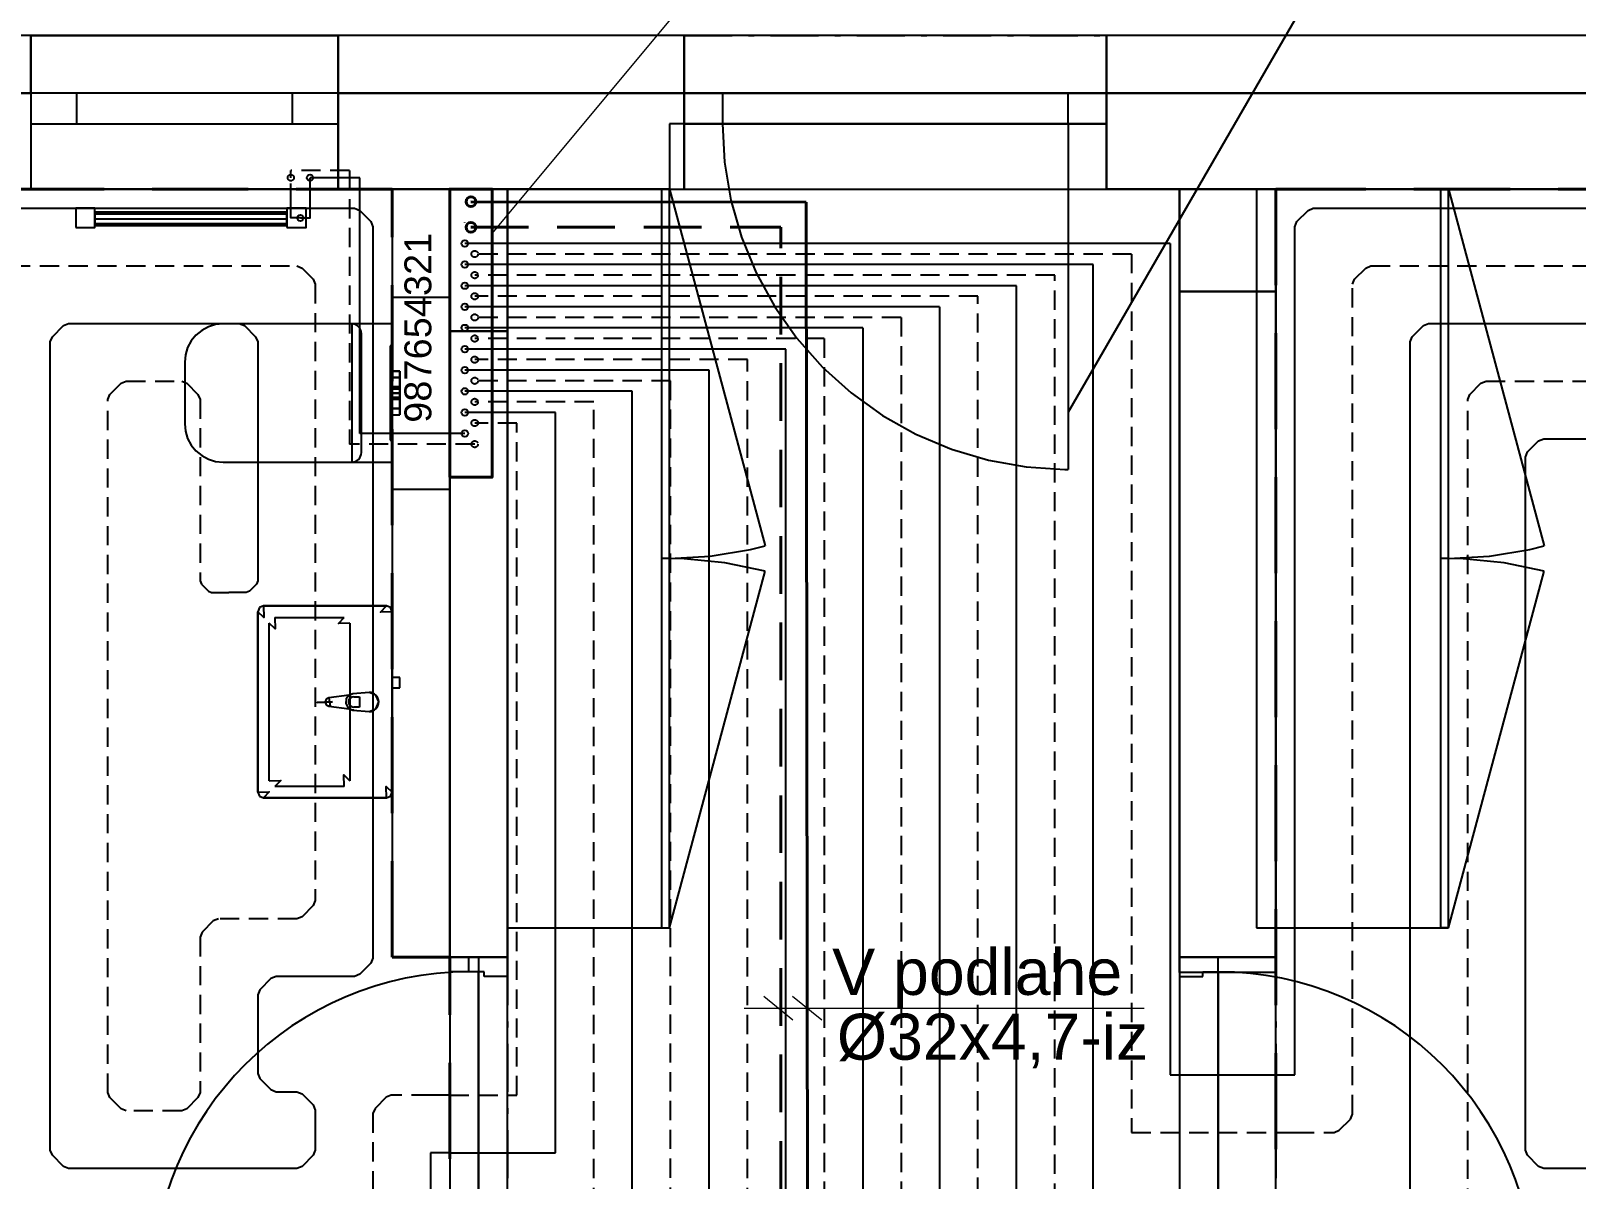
# Model space of a CAD drawing. Header units: millimetres. Extents: x 1046 to 74297, y 6145 to 54562.
# Drawn here: x 14157 to 18179, y 14742 to 17731 of the extents above; entities that cross this region are included whole.
import ezdxf

# ---------------------------------------------------------------- set-up
doc = ezdxf.new("R2010")
doc.units = ezdxf.units.MM
doc.linetypes.add('BODKO__IARKOVAN___M', pattern=[225, 125, -42.5, 15, -42.5])
doc.linetypes.add('DASH', pattern=[75, 50, -25])
for name, color, linetype in [('1__NP___ROZDE_OVA_E', 7, 'Continuous'), ('1__NP___VYKUROVACIE_TELES_', 7, 'Continuous'), ('DXF_LAYER', 1, 'Continuous'), ('NEDEFINOVAN__POTRUBIE', 7, 'Continuous'), ('ODVODN__POTRUBIE', 7, 'Continuous'), ('ODVODN__POTRUBIE___PODL__VYK_', 7, 'Continuous'), ('OKRAJOV__DILAT_CIA_PDL', 2, 'Continuous'), ('PODLAHOVKA', 7, 'Continuous'), ('POLO_KY', 7, 'Continuous'), ('PR_VODN__POTRUBIE', 7, 'Continuous'), ('PR_VODN__POTRUBIE___PODL__VYK_', 7, 'Continuous')]:
    doc.layers.add(name, color=color, linetype=linetype)
for name, color, linetype, lineweight in [('PISMO-R', 6, 'Continuous', 9), ('vyk-privod-45', 240, 'Continuous', 40), ('vyk-vratka_35°C', 132, 'DASH', 40), ('vyk_POPIS', 7, 'Continuous', 20)]:
    doc.layers.add(name, color=color, linetype=linetype, lineweight=lineweight)
doc.styles.add('ARIAL', font='arial.ttf')

msp = doc.modelspace()

# ---------------------------------------------------------------- linework, layer by layer
msp.add_line((17549.7, 17938.5), (16856.7, 16738.2))
at = {"layer": '1__NP___ROZDE_OVA_E', "color": 92}
for p, q in [((15246.9, 17319.1), (15246.9, 17319.1)), ((15356.9, 17319.1), (15356.9, 17319.1)), ((15246.9, 16569.1), (15246.9, 16569.1)), ((15356.9, 16569.1), (15356.9, 16569.1))]:
    msp.add_line(p, q, dxfattribs=at)
at = {"layer": '1__NP___ROZDE_OVA_E', "color": 12}
for p, q in [((15285.9, 17232.1), (15285.9, 17233.1)), ((15285.9, 16655.1), (15285.9, 16654.1))]:
    msp.add_line(p, q, dxfattribs=at)
at = {"layer": '1__NP___ROZDE_OVA_E', "color": 172, "linetype": 'DASH'}
for p, q in [((15305.9, 17232.1), (15305.9, 17233.1)), ((15305.9, 16655.1), (15305.9, 16654.1))]:
    msp.add_line(p, q, dxfattribs=at)
at = {"layer": '1__NP___ROZDE_OVA_E', "color": 92}
msp.add_lwpolyline([(15246.9, 16569.1), (15246.9, 17319.1), (15356.9, 17319.1), (15356.9, 16569.1), (15246.9, 16569.1)], dxfattribs=at)
at = {"layer": '1__NP___ROZDE_OVA_E', "lineweight": 40}
msp.add_lwpolyline([(15246.9, 16569.1), (15246.9, 17319.1), (15356.9, 17319.1), (15356.9, 16569.1), (15246.9, 16569.1)], dxfattribs=at)
at = {"layer": '1__NP___VYKUROVACIE_TELES_', "color": 92}
for p, q in [((14323.1, 17260.1), (14823.1, 17260.1)), ((14323.1, 17254.9), (14323.1, 17260.1)), ((14323.1, 17260.1), (14323.1, 17254.9)), ((14323.1, 17260.1), (14823.1, 17260.1)), ((14323.1, 17254.9), (14323.1, 17260.1)), ((14323.1, 17260.1), (14323.1, 17254.9)), ((14323.1, 17260.1), (14823.1, 17260.1)), ((14323.1, 17254.9), (14323.1, 17260.1)), ((14323.1, 17260.1), (14323.1, 17254.9)), ((14323.1, 17260.1), (14823.1, 17260.1)), ((14323.1, 17254.9), (14323.1, 17260.1)), ((14323.1, 17260.1), (14323.1, 17254.9)), ((14323.1, 17260.1), (14823.1, 17260.1)), ((14323.1, 17254.9), (14323.1, 17260.1)), ((14323.1, 17260.1), (14323.1, 17254.9)), ((14323.1, 17260.1), (14823.1, 17260.1)), ((14323.1, 17254.9), (14323.1, 17260.1)), ((14323.1, 17260.1), (14323.1, 17254.9)), ((14323.1, 17260.1), (14823.1, 17260.1)), ((14323.1, 17254.9), (14323.1, 17260.1)), ((14323.1, 17260.1), (14323.1, 17254.9)), ((14823.1, 17254.9), (14823.1, 17260.1)), ((14823.1, 17260.1), (14823.1, 17254.9)), ((14823.1, 17254.9), (14823.1, 17260.1)), ((14823.1, 17260.1), (14823.1, 17254.9)), ((14823.1, 17254.9), (14823.1, 17260.1)), ((14823.1, 17260.1), (14823.1, 17254.9)), ((14823.1, 17254.9), (14823.1, 17260.1)), ((14823.1, 17260.1), (14823.1, 17254.9)), ((14823.1, 17254.9), (14823.1, 17260.1)), ((14823.1, 17260.1), (14823.1, 17254.9)), ((14823.1, 17254.9), (14823.1, 17260.1)), ((14823.1, 17260.1), (14823.1, 17254.9)), ((14823.1, 17254.9), (14823.1, 17260.1)), ((14823.1, 17260.1), (14823.1, 17254.9)), ((14273.1, 17219.1), (14273.1, 17219.1)), ((14323.1, 17254.9), (14823.1, 17254.9)), ((14323.1, 17254.9), (14823.1, 17254.9)), ((14323.1, 17242.1), (14323.1, 17254.9)), ((14323.1, 17254.9), (14323.1, 17242.1)), ((14323.1, 17254.9), (14823.1, 17254.9)), ((14323.1, 17254.9), (14823.1, 17254.9)), ((14323.1, 17242.1), (14323.1, 17254.9)), ((14323.1, 17254.9), (14323.1, 17242.1)), ((14323.1, 17254.9), (14823.1, 17254.9)), ((14323.1, 17254.9), (14823.1, 17254.9)), ((14323.1, 17242.1), (14323.1, 17254.9)), ((14323.1, 17254.9), (14323.1, 17242.1)), ((14323.1, 17254.9), (14823.1, 17254.9)), ((14323.1, 17254.9), (14823.1, 17254.9)), ((14323.1, 17242.1), (14323.1, 17254.9)), ((14323.1, 17254.9), (14323.1, 17242.1)), ((14323.1, 17254.9), (14823.1, 17254.9)), ((14323.1, 17254.9), (14823.1, 17254.9)), ((14323.1, 17242.1), (14323.1, 17254.9)), ((14323.1, 17254.9), (14323.1, 17242.1)), ((14323.1, 17254.9), (14823.1, 17254.9)), ((14323.1, 17254.9), (14823.1, 17254.9)), ((14323.1, 17242.1), (14323.1, 17254.9)), ((14323.1, 17254.9), (14323.1, 17242.1)), ((14323.1, 17254.9), (14823.1, 17254.9)), ((14323.1, 17254.9), (14823.1, 17254.9)), ((14323.1, 17242.1), (14323.1, 17254.9)), ((14323.1, 17254.9), (14323.1, 17242.1)), ((14323.1, 17242.1), (14823.1, 17242.1)), ((14323.1, 17242.1), (14823.1, 17242.1)), ((14323.1, 17242.1), (14323.1, 17229.4)), ((14323.1, 17229.4), (14323.1, 17242.1)), ((14323.1, 17242.1), (14823.1, 17242.1)), ((14323.1, 17242.1), (14823.1, 17242.1)), ((14323.1, 17242.1), (14323.1, 17229.4)), ((14323.1, 17229.4), (14323.1, 17242.1)), ((14323.1, 17242.1), (14823.1, 17242.1)), ((14323.1, 17242.1), (14823.1, 17242.1)), ((14323.1, 17242.1), (14323.1, 17229.4)), ((14323.1, 17229.4), (14323.1, 17242.1)), ((14323.1, 17242.1), (14823.1, 17242.1)), ((14323.1, 17242.1), (14823.1, 17242.1)), ((14323.1, 17242.1), (14323.1, 17229.4)), ((14323.1, 17229.4), (14323.1, 17242.1)), ((14323.1, 17242.1), (14823.1, 17242.1)), ((14323.1, 17242.1), (14823.1, 17242.1)), ((14323.1, 17242.1), (14323.1, 17229.4)), ((14323.1, 17229.4), (14323.1, 17242.1)), ((14323.1, 17242.1), (14823.1, 17242.1)), ((14323.1, 17242.1), (14823.1, 17242.1)), ((14323.1, 17242.1), (14323.1, 17229.4)), ((14323.1, 17229.4), (14323.1, 17242.1)), ((14323.1, 17242.1), (14823.1, 17242.1)), ((14323.1, 17242.1), (14823.1, 17242.1)), ((14323.1, 17242.1), (14323.1, 17229.4)), ((14323.1, 17229.4), (14323.1, 17242.1)), ((14323.1, 17229.4), (14823.1, 17229.4)), ((14323.1, 17229.4), (14823.1, 17229.4)), ((14323.1, 17229.4), (14323.1, 17224.1)), ((14323.1, 17224.1), (14323.1, 17229.4)), ((14323.1, 17229.4), (14823.1, 17229.4)), ((14323.1, 17229.4), (14823.1, 17229.4)), ((14323.1, 17229.4), (14323.1, 17224.1)), ((14323.1, 17224.1), (14323.1, 17229.4)), ((14323.1, 17229.4), (14823.1, 17229.4)), ((14323.1, 17229.4), (14823.1, 17229.4)), ((14323.1, 17229.4), (14323.1, 17224.1)), ((14323.1, 17224.1), (14323.1, 17229.4)), ((14323.1, 17229.4), (14823.1, 17229.4)), ((14323.1, 17229.4), (14823.1, 17229.4)), ((14323.1, 17229.4), (14323.1, 17224.1)), ((14323.1, 17224.1), (14323.1, 17229.4)), ((14323.1, 17229.4), (14823.1, 17229.4)), ((14323.1, 17229.4), (14823.1, 17229.4)), ((14323.1, 17229.4), (14323.1, 17224.1)), ((14323.1, 17224.1), (14323.1, 17229.4)), ((14323.1, 17229.4), (14823.1, 17229.4)), ((14323.1, 17229.4), (14823.1, 17229.4)), ((14323.1, 17229.4), (14323.1, 17224.1)), ((14323.1, 17224.1), (14323.1, 17229.4)), ((14323.1, 17229.4), (14823.1, 17229.4)), ((14323.1, 17229.4), (14823.1, 17229.4)), ((14323.1, 17229.4), (14323.1, 17224.1)), ((14323.1, 17224.1), (14323.1, 17229.4)), ((14323.1, 17224.1), (14823.1, 17224.1)), ((14323.1, 17224.1), (14823.1, 17224.1)), ((14323.1, 17224.1), (14823.1, 17224.1)), ((14323.1, 17224.1), (14823.1, 17224.1)), ((14323.1, 17224.1), (14823.1, 17224.1)), ((14323.1, 17224.1), (14823.1, 17224.1)), ((14323.1, 17224.1), (14823.1, 17224.1)), ((14323.1, 17219.1), (14323.1, 17219.1)), ((14823.1, 17242.1), (14823.1, 17254.9)), ((14823.1, 17254.9), (14823.1, 17242.1)), ((14823.1, 17242.1), (14823.1, 17254.9)), ((14823.1, 17254.9), (14823.1, 17242.1)), ((14823.1, 17242.1), (14823.1, 17254.9)), ((14823.1, 17254.9), (14823.1, 17242.1)), ((14823.1, 17242.1), (14823.1, 17254.9)), ((14823.1, 17254.9), (14823.1, 17242.1)), ((14823.1, 17242.1), (14823.1, 17254.9)), ((14823.1, 17254.9), (14823.1, 17242.1)), ((14823.1, 17242.1), (14823.1, 17254.9)), ((14823.1, 17254.9), (14823.1, 17242.1)), ((14823.1, 17242.1), (14823.1, 17254.9)), ((14823.1, 17254.9), (14823.1, 17242.1)), ((14823.1, 17242.1), (14823.1, 17229.4)), ((14823.1, 17229.4), (14823.1, 17242.1)), ((14823.1, 17242.1), (14823.1, 17229.4)), ((14823.1, 17229.4), (14823.1, 17242.1)), ((14823.1, 17242.1), (14823.1, 17229.4)), ((14823.1, 17229.4), (14823.1, 17242.1)), ((14823.1, 17242.1), (14823.1, 17229.4)), ((14823.1, 17229.4), (14823.1, 17242.1)), ((14823.1, 17242.1), (14823.1, 17229.4)), ((14823.1, 17229.4), (14823.1, 17242.1)), ((14823.1, 17242.1), (14823.1, 17229.4)), ((14823.1, 17229.4), (14823.1, 17242.1)), ((14823.1, 17242.1), (14823.1, 17229.4)), ((14823.1, 17229.4), (14823.1, 17242.1)), ((14823.1, 17229.4), (14823.1, 17224.1)), ((14823.1, 17224.1), (14823.1, 17229.4)), ((14823.1, 17229.4), (14823.1, 17224.1)), ((14823.1, 17224.1), (14823.1, 17229.4)), ((14823.1, 17229.4), (14823.1, 17224.1)), ((14823.1, 17224.1), (14823.1, 17229.4)), ((14823.1, 17229.4), (14823.1, 17224.1)), ((14823.1, 17224.1), (14823.1, 17229.4)), ((14823.1, 17229.4), (14823.1, 17224.1)), ((14823.1, 17224.1), (14823.1, 17229.4)), ((14823.1, 17229.4), (14823.1, 17224.1)), ((14823.1, 17224.1), (14823.1, 17229.4)), ((14823.1, 17229.4), (14823.1, 17224.1)), ((14823.1, 17224.1), (14823.1, 17229.4)), ((14823.1, 17219.1), (14823.1, 17219.1)), ((14873.1, 17219.1), (14873.1, 17219.1))]:
    msp.add_line(p, q, dxfattribs=at)
for points in [[(14273.1, 17219.1), (14323.1, 17219.1), (14323.1, 17269.1), (14273.1, 17269.1), (14273.1, 17219.1)], [(14273.1, 17219.1), (14323.1, 17219.1), (14323.1, 17269.1), (14273.1, 17269.1), (14273.1, 17219.1)], [(14823.1, 17219.1), (14873.1, 17219.1), (14873.1, 17269.1), (14823.1, 17269.1), (14823.1, 17219.1)], [(14823.1, 17219.1), (14873.1, 17219.1), (14873.1, 17269.1), (14823.1, 17269.1), (14823.1, 17219.1)]]:
    msp.add_lwpolyline(points, dxfattribs=at)
at = {"layer": 'DXF_LAYER', "color": 252, "linetype": 'Continuous'}
for p, q in [((14156.5, 17719.1), (8606.9, 17719.1)), ((14156.5, 17569.1), (14156.5, 17719.1)), ((14956.5, 17719.1), (14156.5, 17719.1)), ((14156.5, 17719.1), (14156.5, 17319.1)), ((14156.5, 17719.1), (14156.5, 17569.1)), ((14156.5, 17719.1), (14956.5, 17719.1)), ((14156.5, 17719.1), (14156.5, 17569.1)), ((14956.5, 17719.1), (14956.5, 17569.1)), ((15856.7, 17719.1), (14956.5, 17719.1)), ((14956.5, 17319.1), (14956.5, 17719.1)), ((14956.5, 17719.1), (14956.5, 17569.1)), ((15856.7, 17719.1), (14956.5, 17719.1)), ((14956.5, 17719.1), (14956.5, 17569.1)), ((15856.7, 17569.1), (15856.7, 17719.1)), ((16956.7, 17719.1), (15856.7, 17719.1)), ((15856.7, 17719.1), (15856.7, 17319.1)), ((15856.7, 17719.1), (15856.7, 17569.1)), ((15856.7, 17719.1), (15856.7, 17569.1)), ((22006.9, 17719.1), (16956.7, 17719.1)), ((16956.7, 17719.1), (16956.7, 17569.1)), ((16956.7, 17319.1), (16956.7, 17719.1)), ((16956.7, 17719.1), (16956.7, 17569.1)), ((22006.9, 17719.1), (16956.7, 17719.1)), ((16956.7, 17719.1), (16956.7, 17569.1)), ((22006.9, 17569.1), (8606.9, 17569.1)), ((8606.9, 17569.1), (14156.5, 17569.1)), ((14156.5, 17569.1), (14156.5, 17489.1)), ((14276.5, 17569.1), (14156.5, 17569.1)), ((14156.5, 17569.1), (14156.5, 17489.1)), ((14156.5, 17569.1), (14156.5, 17489.1)), ((14276.5, 17489.1), (14276.5, 17569.1)), ((14836.5, 17569.1), (14276.5, 17569.1)), ((14956.5, 17569.1), (14836.5, 17569.1)), ((14836.5, 17569.1), (14836.5, 17489.1)), ((14956.5, 17569.1), (15856.7, 17569.1)), ((14956.5, 17569.1), (14956.5, 17319.1)), ((15856.7, 17569.1), (14956.5, 17569.1)), ((15856.7, 17569.1), (14956.5, 17569.1)), ((14956.5, 17569.1), (14956.5, 17489.1)), ((14956.5, 17569.1), (14956.5, 17489.1)), ((14956.5, 17569.1), (14956.5, 17489.1)), ((16956.7, 17569.1), (15856.7, 17569.1)), ((15856.7, 17569.1), (15856.7, 17489.1)), ((16956.7, 17569.1), (15856.7, 17569.1)), ((15856.7, 17569.1), (15856.7, 17489.1)), ((15856.7, 17319.1), (15856.7, 17569.1)), ((15856.7, 17569.1), (15856.7, 17489.1)), ((15856.7, 17569.1), (15956.7, 17569.1)), ((15856.7, 17489.1), (15856.7, 17569.1)), ((15856.7, 17569.1), (15856.7, 17489.1)), ((15856.7, 17569.1), (15856.7, 17489.1)), ((15956.7, 17569.1), (16856.7, 17569.1)), ((15956.7, 17569.1), (15956.7, 17489.1)), ((16856.7, 17489.1), (16856.7, 17569.1)), ((16856.7, 17569.1), (16956.7, 17569.1)), ((16956.7, 17489.1), (16956.7, 17569.1)), ((16956.7, 17489.1), (16956.7, 17569.1)), ((16956.7, 17569.1), (22006.9, 17569.1)), ((16956.7, 17569.1), (16956.7, 17319.1)), ((21756.9, 17569.1), (16956.7, 17569.1)), ((21756.9, 17569.1), (16956.7, 17569.1)), ((16956.7, 17569.1), (16956.7, 17489.1)), ((16956.7, 17569.1), (16956.7, 17489.1)), ((16956.7, 17569.1), (16956.7, 17489.1)), ((16956.7, 17569.1), (16956.7, 17489.1)), ((14156.5, 17489.1), (14156.5, 17319.1)), ((14156.5, 17489.1), (14276.5, 17489.1)), ((14156.5, 17489.1), (14156.5, 17319.1)), ((14276.5, 17489.1), (14836.5, 17489.1)), ((14836.5, 17489.1), (14956.5, 17489.1)), ((14956.5, 17489.1), (14956.5, 17319.1)), ((14956.5, 17489.1), (14956.5, 17319.1)), ((16956.7, 17489.1), (15818.7, 17489.1)), ((15818.7, 17489.1), (15818.7, 17319.1)), ((15856.7, 17489.1), (16956.7, 17489.1)), ((15856.7, 17489.1), (16956.7, 17489.1)), ((15856.7, 17489.1), (15856.7, 17319.1)), ((15956.7, 17489.1), (15856.7, 17489.1)), ((15856.7, 17489.1), (15856.7, 17319.1)), ((16856.7, 17489.1), (15956.7, 17489.1)), ((16956.7, 17489.1), (16856.7, 17489.1)), ((16856.7, 17489.1), (16856.7, 16589.1)), ((16956.7, 17319.1), (16956.7, 17489.1)), ((16956.7, 17489.1), (16956.7, 17319.1)), ((16956.7, 17489.1), (16956.7, 17319.1)), ((15246.9, 17319.1), (12856.9, 17319.1)), ((14156.5, 17319.1), (14956.5, 17319.1)), ((14156.5, 17319.1), (14956.5, 17319.1)), ((14956.5, 17319.1), (15856.7, 17319.1)), ((14956.5, 17319.1), (15856.7, 17319.1)), ((15096.9, 17319.1), (15246.9, 17319.1)), ((15246.9, 17319.1), (15096.9, 17319.1)), ((15096.9, 17319.1), (15096.9, 15319.1)), ((15096.9, 17319.1), (15096.9, 15319.1)), ((15246.9, 15319.1), (15246.9, 17319.1)), ((15246.9, 15319.1), (15246.9, 17319.1)), ((15246.9, 15280.8), (15246.9, 17319.1)), ((15246.9, 17319.1), (15396.9, 17319.1)), ((15396.9, 17319.1), (15246.9, 17319.1)), ((15246.9, 17319.1), (15246.9, 16949)), ((15246.9, 17319.1), (15246.9, 16949)), ((15818.7, 17319.1), (15396.9, 17319.1)), ((15396.9, 17319.1), (15396.9, 15395.8)), ((15818.7, 17319.1), (15396.9, 17319.1)), ((15396.9, 17319.1), (15396.9, 15395.8)), ((15818.7, 17319.1), (15396.9, 17319.1)), ((15396.9, 17319.1), (15396.9, 15319.1)), ((15396.9, 16949), (15396.9, 17319.1)), ((15396.9, 16949), (15396.9, 17319.1)), ((15798.7, 15395.8), (15798.7, 17319.1)), ((15818.7, 15395.8), (15818.7, 17319.1)), ((15818.7, 15395.8), (15818.7, 17319.1)), ((15818.7, 17319.1), (16067.6, 16390.2)), ((15856.7, 17319.1), (16956.7, 17319.1)), ((17146.9, 17319.1), (16956.7, 17319.1)), ((16956.7, 17319.1), (21756.9, 17319.1)), ((16956.7, 17319.1), (21756.9, 17319.1)), ((17146.9, 15279.1), (17146.9, 17319.1)), ((17146.9, 17319.1), (17396.9, 17319.1)), ((17396.9, 17319.1), (17146.9, 17319.1)), ((17146.9, 17319.1), (17146.9, 17052.6)), ((17396.9, 17319.1), (17146.9, 17319.1)), ((17146.9, 17319.1), (17146.9, 17052.6)), ((17846.9, 17319.1), (17346.9, 17319.1)), ((17346.9, 17319.1), (17346.9, 15395.8)), ((17846.9, 17319.1), (17346.9, 17319.1)), ((17346.9, 17319.1), (17346.9, 15395.8)), ((21756.9, 17319.1), (17396.9, 17319.1)), ((17396.9, 17319.1), (17396.9, 15279.1)), ((17396.9, 17052.6), (17396.9, 17319.1)), ((17396.9, 17052.6), (17396.9, 17319.1)), ((17826.9, 15395.8), (17826.9, 17319.1)), ((17846.9, 15395.8), (17846.9, 17319.1)), ((17846.9, 15395.8), (17846.9, 17319.1)), ((17846.9, 17319.1), (18095.8, 16390.2)), ((15096.9, 17038.2), (15096.9, 16538.2)), ((15096.9, 17038.2), (15246.9, 17038.2)), ((15246.9, 17038.2), (15246.9, 16538.2)), ((17146.9, 17052.6), (17146.9, 15319.1)), ((17396.9, 17052.6), (17146.9, 17052.6)), ((17146.9, 17052.6), (17146.9, 15319.1)), ((17146.9, 17052.6), (17396.9, 17052.6)), ((17396.9, 15319.1), (17396.9, 17052.6)), ((17396.9, 15319.1), (17396.9, 17052.6)), ((14586.2, 16938.9), (14573.8, 16923.8)), ((14586.2, 16938.9), (14573.8, 16923.8)), ((14601.3, 16951.4), (14586.2, 16938.9)), ((14601.3, 16951.4), (14586.2, 16938.9)), ((14618.6, 16960.6), (14601.3, 16951.4)), ((14618.6, 16960.6), (14601.3, 16951.4)), ((14637.4, 16966.3), (14618.6, 16960.6)), ((14637.4, 16966.3), (14618.6, 16960.6)), ((14656.9, 16968.2), (14637.4, 16966.3)), ((14656.9, 16968.2), (14637.4, 16966.3)), ((15096.9, 16968.2), (14656.9, 16968.2)), ((15096.9, 16968.2), (14656.9, 16968.2)), ((14991.9, 16968.2), (14991.9, 16608.2)), ((15016.9, 16788.2), (15016.9, 16943.2)), ((15096.9, 16608.2), (15096.9, 16968.2)), ((15096.9, 16608.2), (15096.9, 16968.2)), ((15396.9, 16949), (15246.9, 16949)), ((15246.9, 16949), (15246.9, 15319.1)), ((15246.9, 16949), (15246.9, 15319.1)), ((15246.9, 16949), (15396.9, 16949)), ((15396.9, 15319.1), (15396.9, 16949)), ((15396.9, 15319.1), (15396.9, 16949)), ((14564.5, 16906.5), (14558.8, 16887.7)), ((14564.5, 16906.5), (14558.8, 16887.7)), ((14573.8, 16923.8), (14564.5, 16906.5)), ((14573.8, 16923.8), (14564.5, 16906.5)), ((15096.9, 16911.2), (15091.9, 16911.2)), ((15091.9, 16911.2), (15091.9, 16665.2)), ((15096.9, 16911.2), (15091.9, 16911.2)), ((15091.9, 16911.2), (15091.9, 16665.2)), ((15096.9, 16665.2), (15096.9, 16911.2)), ((15096.9, 16665.2), (15096.9, 16911.2)), ((14558.8, 16887.7), (14556.9, 16868.2)), ((14558.8, 16887.7), (14556.9, 16868.2)), ((14556.9, 16868.2), (14556.9, 16708.2)), ((14556.9, 16868.2), (14556.9, 16708.2)), ((15096.9, 16845.2), (15096.9, 16828.5)), ((15116.9, 16845.2), (15096.9, 16845.2)), ((15096.9, 16845.2), (15096.9, 16828.5)), ((15096.9, 16845.2), (15116.9, 16845.2)), ((15096.9, 16828.5), (15116.9, 16828.5)), ((15096.9, 16828.5), (15096.9, 16804.2)), ((15116.9, 16828.5), (15096.9, 16828.5)), ((15096.9, 16828.5), (15096.9, 16804.2)), ((15116.9, 16828.5), (15116.9, 16845.2)), ((15116.9, 16845.2), (15116.9, 16828.5)), ((15116.9, 16804.2), (15116.9, 16828.5)), ((15116.9, 16828.5), (15116.9, 16804.2)), ((15016.9, 16633.2), (15016.9, 16788.2)), ((15096.9, 16804.2), (15096.9, 16799.5)), ((15116.9, 16804.2), (15096.9, 16804.2)), ((15096.9, 16804.2), (15116.9, 16804.2)), ((15096.9, 16804.2), (15096.9, 16799.5)), ((15096.9, 16804.2), (15116.9, 16804.2)), ((15096.9, 16799.5), (15116.9, 16799.5)), ((15096.9, 16799.5), (15096.9, 16788.2)), ((15116.9, 16799.5), (15096.9, 16799.5)), ((15096.9, 16799.5), (15096.9, 16788.2)), ((15096.9, 16788.2), (15116.9, 16788.2)), ((15096.9, 16788.2), (15096.9, 16776.9)), ((15116.9, 16788.2), (15096.9, 16788.2)), ((15096.9, 16788.2), (15096.9, 16776.9)), ((15096.9, 16776.9), (15116.9, 16776.9)), ((15096.9, 16776.9), (15096.9, 16772.2)), ((15116.9, 16776.9), (15096.9, 16776.9)), ((15096.9, 16776.9), (15096.9, 16772.2)), ((15116.9, 16799.5), (15116.9, 16804.2)), ((15116.9, 16804.2), (15116.9, 16799.5)), ((15116.9, 16788.2), (15116.9, 16799.5)), ((15116.9, 16799.5), (15116.9, 16788.2)), ((15116.9, 16776.9), (15116.9, 16788.2)), ((15116.9, 16788.2), (15116.9, 16776.9)), ((15116.9, 16772.2), (15116.9, 16776.9)), ((15116.9, 16776.9), (15116.9, 16772.2)), ((15096.9, 16772.2), (15116.9, 16772.2)), ((15116.9, 16772.2), (15096.9, 16772.2)), ((15096.9, 16772.2), (15096.9, 16747.9)), ((15096.9, 16772.2), (15116.9, 16772.2)), ((15096.9, 16772.2), (15096.9, 16747.9)), ((15096.9, 16747.9), (15116.9, 16747.9)), ((15096.9, 16747.9), (15096.9, 16731.2)), ((15116.9, 16747.9), (15096.9, 16747.9)), ((15096.9, 16747.9), (15096.9, 16731.2)), ((15116.9, 16747.9), (15116.9, 16772.2)), ((15116.9, 16772.2), (15116.9, 16747.9)), ((15116.9, 16731.2), (15116.9, 16747.9)), ((15116.9, 16747.9), (15116.9, 16731.2)), ((14556.9, 16708.2), (14558.8, 16688.7)), ((14556.9, 16708.2), (14558.8, 16688.7)), ((15096.9, 16731.2), (15116.9, 16731.2)), ((15096.9, 16731.2), (15116.9, 16731.2)), ((14558.8, 16688.7), (14564.5, 16669.9)), ((14558.8, 16688.7), (14564.5, 16669.9)), ((14564.5, 16669.9), (14573.8, 16652.6)), ((14564.5, 16669.9), (14573.8, 16652.6)), ((15091.9, 16665.2), (15096.9, 16665.2)), ((15091.9, 16665.2), (15096.9, 16665.2)), ((14573.8, 16652.6), (14586.2, 16637.5)), ((14573.8, 16652.6), (14586.2, 16637.5)), ((14586.2, 16637.5), (14601.3, 16625.1)), ((14586.2, 16637.5), (14601.3, 16625.1)), ((14601.3, 16625.1), (14618.6, 16615.8)), ((14601.3, 16625.1), (14618.6, 16615.8)), ((14618.6, 16615.8), (14637.4, 16610.1)), ((14618.6, 16615.8), (14637.4, 16610.1)), ((14637.4, 16610.1), (14656.9, 16608.2)), ((14637.4, 16610.1), (14656.9, 16608.2)), ((14656.9, 16608.2), (15096.9, 16608.2)), ((14656.9, 16608.2), (15096.9, 16608.2)), ((15096.9, 16538.2), (15246.9, 16538.2)), ((15818.7, 16357.5), (15798.7, 16357.5)), ((17846.9, 16357.5), (17826.9, 16357.5)), ((15818.7, 15395.8), (16067.6, 16324.7)), ((17846.9, 15395.8), (18095.8, 16324.7)), ((14751.3, 16229.4), (14746.9, 16218.8)), ((14746.9, 16218.8), (14746.9, 16218.8)), ((14746.9, 16218.8), (14746.9, 15748.8)), ((14746.9, 15748.8), (14746.9, 16218.8)), ((14761.9, 16233.8), (14751.3, 16229.4)), ((15081.9, 16233.8), (14761.9, 16233.8)), ((14761.9, 16233.8), (14761.9, 16233.8)), ((14761.9, 16233.8), (15081.9, 16233.8)), ((15092.5, 16229.4), (15081.9, 16233.8)), ((15081.9, 16233.8), (15081.9, 16233.8)), ((15096.9, 16218.8), (15092.5, 16229.4)), ((15096.9, 16218.8), (15096.9, 16218.8)), ((15096.9, 15748.8), (15096.9, 16218.8)), ((15096.9, 16218.8), (15096.9, 15748.8)), ((14776.9, 15778.8), (14776.9, 16188.8)), ((14791.9, 16203.8), (14971.9, 16203.8)), ((14986.9, 16188.8), (14986.9, 15778.8)), ((15096.9, 16047.3), (15096.9, 16020.3)), ((15116.9, 16047.3), (15096.9, 16047.3)), ((15096.9, 16047.3), (15096.9, 16020.3)), ((15116.9, 16047.3), (15096.9, 16047.3)), ((15096.9, 16047.3), (15096.9, 16020.3)), ((15116.9, 16047.3), (15096.9, 16047.3)), ((15096.9, 16047.3), (15096.9, 16020.3)), ((15116.9, 16047.3), (15096.9, 16047.3)), ((15096.9, 16020.3), (15116.9, 16020.3)), ((15096.9, 16020.3), (15116.9, 16020.3)), ((15096.9, 16020.3), (15116.9, 16020.3)), ((15096.9, 16020.3), (15116.9, 16020.3)), ((15116.9, 16020.3), (15116.9, 16047.3)), ((15116.9, 16020.3), (15116.9, 16047.3)), ((15116.9, 16020.3), (15116.9, 16047.3)), ((15116.9, 16020.3), (15116.9, 16047.3)), ((14925.5, 15991.2), (14922.7, 15983.8)), ((14922.7, 15983.8), (14925.5, 15976.4)), ((14932.5, 15994.9), (14925.5, 15991.2)), ((14925.5, 15976.4), (14932.5, 15972.7)), ((14985.4, 16001.5), (14932.5, 15994.9)), ((14985.4, 16001.5), (14932.5, 15994.9)), ((14932.5, 15994.9), (14932.5, 15994.9)), ((14932.5, 15972.7), (14932.5, 15972.7)), ((14932.5, 15972.7), (14985.4, 15966.1)), ((14932.5, 15972.7), (14985.4, 15966.1)), ((14995, 16004.8), (14985.4, 16001.5)), ((14985.4, 16001.5), (14985.4, 16001.5)), ((15036.9, 16008.8), (14995, 16004.8)), ((15036.9, 16008.8), (14995, 16004.8)), ((14995, 16004.8), (14995, 16004.8)), ((14997.1, 15997.4), (15012, 15997.4)), ((15012, 15970.2), (14997.1, 15970.2)), ((15012, 15997.4), (15012, 15970.2)), ((15054.6, 16001.5), (15036.9, 16008.8)), ((15036.9, 16008.8), (15036.9, 16008.8)), ((15061.9, 15983.8), (15054.6, 16001.5)), ((15054.6, 15966.1), (15061.9, 15983.8)), ((14985.4, 15966.1), (14985.4, 15966.1)), ((14985.4, 15966.1), (14995, 15962.8)), ((14995, 15962.8), (14995, 15962.8)), ((14995, 15962.8), (15036.9, 15958.8)), ((14995, 15962.8), (15036.9, 15958.8)), ((15036.9, 15958.8), (15054.6, 15966.1)), ((15036.9, 15958.8), (15036.9, 15958.8)), ((14746.9, 15748.8), (14746.9, 15748.8)), ((14746.9, 15748.8), (14751.3, 15738.2)), ((14751.3, 15738.2), (14761.9, 15733.8)), ((14761.9, 15733.8), (14761.9, 15733.8)), ((14761.9, 15733.8), (15081.9, 15733.8)), ((15081.9, 15733.8), (14761.9, 15733.8)), ((14971.9, 15763.8), (14791.9, 15763.8)), ((15081.9, 15733.8), (15092.5, 15738.2)), ((15081.9, 15733.8), (15081.9, 15733.8)), ((15092.5, 15738.2), (15096.9, 15748.8)), ((15096.9, 15748.8), (15096.9, 15748.8)), ((15396.9, 15395.8), (15818.7, 15395.8)), ((15396.9, 15395.8), (15818.7, 15395.8)), ((17346.9, 15395.8), (17846.9, 15395.8)), ((17346.9, 15395.8), (17846.9, 15395.8)), ((17846.9, 15395.8), (17826.9, 15395.8)), ((15096.9, 15319.1), (15246.9, 15319.1)), ((15096.9, 15319.1), (15246.9, 15319.1)), ((15246.9, 15319.1), (15396.9, 15319.1)), ((15396.9, 15319.1), (15246.9, 15319.1)), ((15246.9, 15319.1), (15246.9, 14419.1)), ((15296.9, 15319.1), (15246.9, 15319.1)), ((15296.9, 15319.1), (15246.9, 15319.1)), ((15396.9, 15319.1), (15296.9, 15319.1)), ((15296.9, 15281.1), (15296.9, 15319.1)), ((15296.9, 15319.1), (15396.9, 15319.1)), ((15396.9, 15319.1), (15296.9, 15319.1)), ((15396.9, 15319.1), (15296.9, 15319.1)), ((15321.9, 15319.1), (15321.9, 14419.1)), ((15396.9, 15319.1), (15321.9, 15319.1)), ((15396.9, 14419.1), (15396.9, 15319.1)), ((15396.9, 15319.1), (15396.9, 15269.1)), ((17146.9, 15319.1), (17396.9, 15319.1)), ((17396.9, 15319.1), (17146.9, 15319.1)), ((17146.9, 15319.1), (17146.9, 14419.1)), ((17146.9, 15319.1), (17246.9, 15319.1)), ((17246.9, 15319.1), (17146.9, 15319.1)), ((17146.9, 15319.1), (17146.9, 15269.1)), ((17146.9, 15319.1), (17246.9, 15319.1)), ((17146.9, 15319.1), (17246.9, 15319.1)), ((17246.9, 15319.1), (17396.9, 15319.1)), ((17246.9, 15281.1), (17246.9, 15319.1)), ((17246.9, 15319.1), (17396.9, 15319.1)), ((17396.9, 14419.1), (17396.9, 15319.1)), ((15321.9, 15280.8), (15246.9, 15280.8)), ((15336.9, 15281.1), (15296.9, 15281.1)), ((15321.9, 14379.1), (15321.9, 15280.8)), ((15336.9, 15269.1), (15336.9, 15281.1)), ((15396.9, 15269.1), (15336.9, 15269.1)), ((17246.9, 15279.1), (17146.9, 15279.1)), ((17146.9, 15269.1), (17206.9, 15269.1)), ((17206.9, 15269.1), (17206.9, 15281.1)), ((17206.9, 15281.1), (17246.9, 15281.1)), ((17396.9, 15279.1), (17246.9, 15279.1)), ((17246.9, 15279.1), (17246.9, 14379.1)), ((17246.9, 14379.1), (17246.9, 15279.1))]:
    msp.add_line(p, q, dxfattribs=at)
at = {"layer": 'DXF_LAYER', "color": 252, "linetype": 'BODKO__IARKOVAN___M'}
for p, q in [((15856.7, 17719.1), (16956.7, 17719.1)), ((15856.7, 17319.1), (16956.7, 17319.1)), ((15246.9, 15319.1), (15246.9, 14419.1)), ((15396.9, 15319.1), (15396.9, 14419.1)), ((17146.9, 15319.1), (17146.9, 14419.1)), ((17396.9, 15319.1), (17396.9, 14419.1))]:
    msp.add_line(p, q, dxfattribs=at)
at = {"layer": 'DXF_LAYER', "color": 252, "linetype": 'Continuous'}
for points in [[(15956.7, 17489.1), (15962.3, 17389), (15962.3, 17389), (15979, 17290.1), (16006.6, 17193.7), (16044.7, 17100.9), (16093, 17013), (16150.7, 16931), (16217.2, 16855.9), (16291.6, 16788.7), (16373, 16730.1), (16460.5, 16681), (16552.9, 16642), (16649, 16613.4), (16747.7, 16595.8), (16847.8, 16589.2), (16856.7, 16589.1)], [(15818.7, 16357.5), (15925.1, 16363.4), (15925.1, 16363.4), (16030.2, 16381), (16067.6, 16390.2)], [(17846.9, 16357.5), (17953.3, 16363.4), (17953.3, 16363.4), (18058.4, 16381), (18095.8, 16390.2)], [(16067.6, 16324.7), (15963.3, 16346.5), (15963.3, 16346.5), (15857.2, 16356.7), (15818.7, 16357.5)], [(18095.8, 16324.7), (17991.5, 16346.5), (17991.5, 16346.5), (17885.4, 16356.7), (17846.9, 16357.5)], [(14761.9, 16233.8), (14762.7, 16203.8), (14746.9, 16218.8)], [(15096.9, 16218.8), (15066.9, 16218), (15081.9, 16233.8)], [(14791.9, 16203.8), (14792.7, 16173.8), (14776.9, 16188.8)], [(14986.9, 16188.8), (14956.9, 16188), (14971.9, 16203.8)], [(14941.5, 15983.8), (14901.5, 15982.7), (14901.5, 15982.7), (14941.5, 15983.8)], [(14932.5, 15994.9), (14935.9, 15972.8), (14932.5, 15972.7)], [(14985.4, 16001.5), (14977.4, 15992), (14977.4, 15992), (14976.2, 15979.6), (14982.2, 15968.7), (14985.4, 15966.1)], [(14995, 16004.8), (14983.4, 16000.1), (14985.4, 16001.5)], [(14985.4, 15966.1), (14997.4, 15962.7), (14995, 15962.8)], [(14776.9, 15778.8), (14806.9, 15779.6), (14791.9, 15763.8)], [(14971.9, 15763.8), (14971.1, 15793.8), (14986.9, 15778.8)], [(14746.9, 15748.8), (14776.9, 15749.6), (14761.9, 15733.8)], [(15081.9, 15733.8), (15081.1, 15763.8), (15096.9, 15748.8)]]:
    msp.add_lwpolyline(points, dxfattribs=at)
for centre, radius, start, end in [((14991.9, 16943.2), 25, 0, 90), ((14991.9, 16633.2), 25, 270, 0), ((14997.1, 15983.8), 13.6, 90, 270), ((15036.9, 15983.8), 25, 270, 90), ((15296.9, 14457.1), 824, 90, 180), ((17246.9, 14457.1), 824, 0, 90)]:
    msp.add_arc(centre, radius, start, end, dxfattribs=at)
at = {"layer": 'NEDEFINOVAN__POTRUBIE', "color": 7}
for points in [[(14858.1, 17244.1), (14833.1, 17244.1), (14833.1, 17244.1), (14833.1, 17284.1)], [(14858.1, 17244.1), (14858.1, 17244.1), (14883.1, 17244.1), (14883.1, 17244.1), (14883.1, 17284.1)]]:
    msp.add_lwpolyline(points, dxfattribs=at)
msp.add_circle((14858.1, 17244.1), 8.1, dxfattribs=at)
at = {"layer": 'ODVODN__POTRUBIE', "color": 172, "linetype": 'DASH'}
for p, q in [((14833.1, 17348.8), (14833.1, 17367.9)), ((14985.6, 17367.9), (14833.1, 17367.9)), ((14833.1, 17284.1), (14833.1, 17348.8)), ((14985.6, 17367.9), (14985.6, 16655.1)), ((15311.9, 16655.1), (14985.6, 16655.1))]:
    msp.add_line(p, q, dxfattribs=at)
for points in [[(14833.1, 17367.9), (14833.1, 17367.9), (14833.1, 17367.9), (14833.1, 17367.9), (14833.1, 17367.9), (14833.1, 17367.9)], [(14833.1, 17348.8), (14833.1, 17348.8), (14833.1, 17348.8), (14833.1, 17348.8), (14833.1, 17348.8), (14833.1, 17348.8)], [(14833.1, 17348.8), (14833.1, 17348.8), (14833.1, 17348.8), (14833.1, 17348.8), (14833.1, 17348.8), (14833.1, 17348.8)]]:
    msp.add_lwpolyline(points, dxfattribs=at)
msp.add_circle((14833.1, 17348.8), 8.1, dxfattribs=at)
at = {"layer": 'ODVODN__POTRUBIE___PODL__VYK_', "color": 172, "linetype": 'DASH'}
for p, q in [((17021.9, 17150.1), (15311.9, 17150.1)), ((17021.9, 17150.1), (17021.9, 14863)), ((16821.9, 17095.1), (15311.9, 17095.1)), ((16821.9, 13705.2), (16821.9, 17095.1)), ((16621.9, 17040.1), (15311.9, 17040.1)), ((16621.9, 13270.4), (16621.9, 17040.1)), ((16421.9, 16985.1), (15311.9, 16985.1)), ((16421.9, 16985.1), (16421.9, 15860)), ((16221.9, 16930.1), (15311.9, 16930.1)), ((16221.9, 16930.1), (16221.9, 15860)), ((16021.9, 16875.1), (15311.9, 16875.1)), ((16021.9, 13619.1), (16021.9, 16875.1)), ((15821.9, 16820.1), (15311.9, 16820.1)), ((15821.9, 13920), (15821.9, 16820.1)), ((15621.9, 16765.1), (15311.9, 16765.1)), ((15621.9, 14219.1), (15621.9, 16765.1)), ((15421.9, 16710.1), (15311.9, 16710.1)), ((15421.9, 14960.1), (15421.9, 16710.1)), ((16221.9, 15860), (16221.9, 13440.8)), ((16421.9, 15860), (16421.9, 13246.8)), ((15246.9, 14960.1), (15196.9, 14960.1)), ((15246.9, 14960.1), (15421.9, 14960.1)), ((17021.9, 14863), (17396.9, 14863)), ((17396.9, 14863), (17446.9, 14863))]:
    msp.add_line(p, q, dxfattribs=at)
for points in [[(15311.9, 17150.1), (15311.9, 17150.1), (15311.9, 17150.1), (15311.9, 17150.1), (15311.9, 17150.1), (15311.9, 17150.1)], [(17021.9, 17150.1), (17021.9, 17150.1), (17021.9, 17150.1), (17021.9, 17150.1), (17021.9, 17150.1), (17021.9, 17150.1)], [(15311.9, 17095.1), (15311.9, 17095.1), (15311.9, 17095.1), (15311.9, 17095.1), (15311.9, 17095.1), (15311.9, 17095.1)], [(16821.9, 17095.1), (16821.9, 17095.1), (16821.9, 17095.1), (16821.9, 17095.1), (16821.9, 17095.1), (16821.9, 17095.1)], [(15311.9, 17040.1), (15311.9, 17040.1), (15311.9, 17040.1), (15311.9, 17040.1), (15311.9, 17040.1), (15311.9, 17040.1)], [(16621.9, 17040.1), (16621.9, 17040.1), (16621.9, 17040.1), (16621.9, 17040.1), (16621.9, 17040.1), (16621.9, 17040.1)], [(15311.9, 16985.1), (15311.9, 16985.1), (15311.9, 16985.1), (15311.9, 16985.1), (15311.9, 16985.1), (15311.9, 16985.1)], [(16421.9, 16985.1), (16421.9, 16985.1), (16421.9, 16985.1), (16421.9, 16985.1), (16421.9, 16985.1), (16421.9, 16985.1)], [(15311.9, 16930.1), (15311.9, 16930.1), (15311.9, 16930.1), (15311.9, 16930.1), (15311.9, 16930.1), (15311.9, 16930.1)], [(16221.9, 16930.1), (16221.9, 16930.1), (16221.9, 16930.1), (16221.9, 16930.1), (16221.9, 16930.1), (16221.9, 16930.1)], [(15311.9, 16875.1), (15311.9, 16875.1), (15311.9, 16875.1), (15311.9, 16875.1), (15311.9, 16875.1), (15311.9, 16875.1)], [(16021.9, 16875.1), (16021.9, 16875.1), (16021.9, 16875.1), (16021.9, 16875.1), (16021.9, 16875.1), (16021.9, 16875.1)], [(15311.9, 16820.1), (15311.9, 16820.1), (15311.9, 16820.1), (15311.9, 16820.1), (15311.9, 16820.1), (15311.9, 16820.1)], [(15821.9, 16820.1), (15821.9, 16820.1), (15821.9, 16820.1), (15821.9, 16820.1), (15821.9, 16820.1), (15821.9, 16820.1)], [(15311.9, 16765.1), (15311.9, 16765.1), (15311.9, 16765.1), (15311.9, 16765.1), (15311.9, 16765.1), (15311.9, 16765.1)], [(15621.9, 16765.1), (15621.9, 16765.1), (15621.9, 16765.1), (15621.9, 16765.1), (15621.9, 16765.1), (15621.9, 16765.1)], [(15311.9, 16710.1), (15311.9, 16710.1), (15311.9, 16710.1), (15311.9, 16710.1), (15311.9, 16710.1), (15311.9, 16710.1)], [(15421.9, 16710.1), (15421.9, 16710.1), (15421.9, 16710.1), (15421.9, 16710.1), (15421.9, 16710.1), (15421.9, 16710.1)], [(15311.9, 16655.1), (15311.9, 16655.1), (15311.9, 16655.1), (15311.9, 16655.1), (15311.9, 16655.1), (15311.9, 16655.1)], [(15421.9, 14960.1), (15421.9, 14960.1), (15421.9, 14960.1), (15421.9, 14960.1), (15421.9, 14960.1), (15421.9, 14960.1)]]:
    msp.add_lwpolyline(points, dxfattribs=at)
for centre in [(15311.9, 17150.1), (15311.9, 17095.1), (15311.9, 17040.1), (15311.9, 16985.1), (15311.9, 16930.1), (15311.9, 16875.1), (15311.9, 16820.1), (15311.9, 16765.1), (15311.9, 16710.1), (15311.9, 16655.1)]:
    msp.add_circle(centre, 8.5, dxfattribs=at)
at = {"layer": 'OKRAJOV__DILAT_CIA_PDL', "color": 116, "linetype": 'DASH', "lineweight": 40, "ltscale": 5, "true_color": 0x136734}
for points in [[(15246.9, 14419.1), (15246.9, 15319.1), (15096.9, 15319.1), (15096.9, 17319.1), (13856.9, 17319.1), (13856.9, 14419.1), (15246.9, 14419.1)], [(17396.9, 17319.1), (17396.9, 14419.1), (21756.9, 14419.1), (21756.9, 17319.1), (17396.9, 17319.1)]]:
    msp.add_lwpolyline(points, dxfattribs=at)
at = {"layer": 'PISMO-R', "color": 0}
msp.add_line((15875.5, 17826.6), (15356.9, 17204.7), dxfattribs=at)
at = {"layer": 'PODLAHOVKA', "color": 12}
for points in [[(13954.7, 17269.1), (14999.1, 17269.1), (15012.4, 17263.6), (15041.4, 17234.7), (15046.9, 17221.3), (15046.9, 15316.9), (15041.4, 15303.6), (15012.4, 15274.7), (14999.1, 15269.1), (14794.7, 15269.1), (14781.4, 15263.6), (14752.4, 15234.7), (14746.9, 15221.3), (14746.9, 15016.9), (14752.4, 15003.6), (14781.4, 14974.7), (14794.7, 14969.1), (14849.1, 14969.1), (14862.4, 14963.6), (14891.4, 14934.7), (14896.9, 14921.3), (14896.9, 14816.9), (14891.4, 14803.6), (14862.4, 14774.7), (14849.1, 14769.1), (14254.7, 14769.1), (14241.4, 14774.7), (14212.4, 14803.6), (14206.9, 14816.9), (14206.9, 16921.3), (14212.4, 16934.7), (14241.4, 16963.6), (14254.7, 16969.1), (14699.1, 16969.1), (14712.4, 16963.6), (14741.4, 16934.7), (14746.9, 16921.3), (14746.9, 16299), (14743.5, 16290.7), (14725.4, 16272.6), (14717, 16269.1), (14671.9, 16269.1)], [(17446.9, 15013), (17446.9, 17221.3), (17452.4, 17234.7), (17481.4, 17263.6), (17494.7, 17269.1), (21659.1, 17269.1)], [(21659.1, 14469.1), (17794.7, 14469.1), (17781.4, 14474.7), (17752.4, 14503.6), (17746.9, 14516.9), (17746.9, 16921.3), (17752.4, 16934.7), (17781.4, 16963.6), (17794.7, 16969.1), (21459.1, 16969.1)], [(21459.1, 14769.1), (18094.7, 14769.1), (18081.4, 14774.7), (18052.4, 14803.6), (18046.9, 14816.9), (18046.9, 16621.3), (18052.4, 16634.7), (18081.4, 16663.6), (18094.7, 16669.1), (21259.1, 16669.1)], [(15196.9, 14810.1), (15196.9, 14516.9), (15191.4, 14503.6), (15162.4, 14474.7), (15149.1, 14469.1), (13954.7, 14469.1)]]:
    msp.add_lwpolyline(points, dxfattribs=at)
at = {"layer": 'PODLAHOVKA', "color": 172, "linetype": 'DASH'}
for points in [[(14104.7, 17119.1), (14849.1, 17119.1), (14862.4, 17113.6), (14891.4, 17084.7), (14896.9, 17071.3), (14896.9, 15466.9), (14891.4, 15453.6), (14862.4, 15424.7), (14849.1, 15419.1), (14644.7, 15419.1), (14631.4, 15413.6), (14602.4, 15384.7), (14596.9, 15371.3), (14596.9, 14966.9), (14591.4, 14953.6), (14562.4, 14924.7), (14549.1, 14919.1), (14404.7, 14919.1), (14391.4, 14924.7), (14362.4, 14953.6), (14356.9, 14966.9), (14356.9, 16771.3), (14362.4, 16784.7), (14391.4, 16813.6), (14404.7, 16819.1), (14549.1, 16819.1), (14562.4, 16813.6), (14591.4, 16784.7), (14596.9, 16771.3), (14596.9, 16299), (14600.4, 16290.7), (14618.5, 16272.6), (14626.8, 16269.1), (14671.9, 16269.1)], [(17446.9, 14863), (17549.1, 14863), (17562.4, 14868.5), (17591.4, 14897.5), (17596.9, 14910.8), (17596.9, 17071.3), (17602.4, 17084.7), (17631.4, 17113.6), (17644.7, 17119.1), (21559.1, 17119.1)], [(21559.1, 14619.1), (17944.7, 14619.1), (17931.4, 14624.7), (17902.4, 14653.6), (17896.9, 14666.9), (17896.9, 16771.3), (17902.4, 16784.7), (17931.4, 16813.6), (17944.7, 16819.1), (21359.1, 16819.1)], [(15196.9, 14960.1), (15094.7, 14960.1), (15081.4, 14954.6), (15052.4, 14925.6), (15046.9, 14912.3), (15046.9, 14666.9), (15041.4, 14653.6), (15012.4, 14624.7), (14999.1, 14619.1), (14104.7, 14619.1)]]:
    msp.add_lwpolyline(points, dxfattribs=at)
at = {"layer": 'PR_VODN__POTRUBIE', "color": 12}
for p, q in [((14883.1, 17284.1), (14883.1, 17348.8)), ((15013.1, 17348.8), (14883.1, 17348.8)), ((15013.1, 16682.6), (15013.1, 17348.8)), ((15285.9, 16682.6), (15013.1, 16682.6))]:
    msp.add_line(p, q, dxfattribs=at)
msp.add_lwpolyline([(14883.1, 17348.8), (14883.1, 17348.8), (14883.1, 17348.8), (14883.1, 17348.8), (14883.1, 17348.8), (14883.1, 17348.8)], dxfattribs=at)
msp.add_lwpolyline([(14883.1, 17348.8), (14883.1, 17348.8), (14883.1, 17348.8), (14883.1, 17348.8), (14883.1, 17348.8), (14883.1, 17348.8)], dxfattribs=at)
msp.add_circle((14883.1, 17348.8), 8.1, dxfattribs=at)
at = {"layer": 'PR_VODN__POTRUBIE___PODL__VYK_', "color": 12}
for p, q in [((17121.9, 17177.6), (15285.9, 17177.6)), ((17121.9, 17177.6), (17121.9, 15013)), ((16921.9, 17122.6), (15285.9, 17122.6)), ((16921.9, 13855.2), (16921.9, 17122.6)), ((16721.9, 17067.6), (15285.9, 17067.6)), ((16721.9, 13420.4), (16721.9, 17067.6)), ((16521.9, 17012.6), (15285.9, 17012.6)), ((16521.9, 17012.6), (16521.9, 15860)), ((16321.9, 16957.6), (15285.9, 16957.6)), ((16321.9, 16957.6), (16321.9, 15860)), ((16121.9, 16902.6), (15285.9, 16902.6)), ((16121.9, 13469.1), (16121.9, 16902.6)), ((15921.9, 16847.6), (15285.9, 16847.6)), ((15921.9, 13770), (15921.9, 16847.6)), ((15721.9, 16792.6), (15285.9, 16792.6)), ((15721.9, 14069.1), (15721.9, 16792.6)), ((15521.9, 16737.6), (15285.9, 16737.6)), ((15521.9, 14810.1), (15521.9, 16737.6)), ((16321.9, 15860), (16321.9, 13231.5)), ((16521.9, 15860), (16521.9, 13246.8)), ((17121.9, 15013), (17396.9, 15013)), ((17396.9, 15013), (17446.9, 15013)), ((15246.9, 14810.1), (15196.9, 14810.1)), ((15246.9, 14810.1), (15521.9, 14810.1))]:
    msp.add_line(p, q, dxfattribs=at)
for points in [[(15285.9, 17177.6), (15285.9, 17177.6), (15285.9, 17177.6), (15285.9, 17177.6), (15285.9, 17177.6), (15285.9, 17177.6)], [(17121.9, 17177.6), (17121.9, 17177.6), (17121.9, 17177.6), (17121.9, 17177.6), (17121.9, 17177.6), (17121.9, 17177.6)], [(15285.9, 17122.6), (15285.9, 17122.6), (15285.9, 17122.6), (15285.9, 17122.6), (15285.9, 17122.6), (15285.9, 17122.6)], [(16921.9, 17122.6), (16921.9, 17122.6), (16921.9, 17122.6), (16921.9, 17122.6), (16921.9, 17122.6), (16921.9, 17122.6)], [(15285.9, 17067.6), (15285.9, 17067.6), (15285.9, 17067.6), (15285.9, 17067.6), (15285.9, 17067.6), (15285.9, 17067.6)], [(16721.9, 17067.6), (16721.9, 17067.6), (16721.9, 17067.6), (16721.9, 17067.6), (16721.9, 17067.6), (16721.9, 17067.6)], [(15285.9, 17012.6), (15285.9, 17012.6), (15285.9, 17012.6), (15285.9, 17012.6), (15285.9, 17012.6), (15285.9, 17012.6)], [(16521.9, 17012.6), (16521.9, 17012.6), (16521.9, 17012.6), (16521.9, 17012.6), (16521.9, 17012.6), (16521.9, 17012.6)], [(15285.9, 16957.6), (15285.9, 16957.6), (15285.9, 16957.6), (15285.9, 16957.6), (15285.9, 16957.6), (15285.9, 16957.6)], [(16321.9, 16957.6), (16321.9, 16957.6), (16321.9, 16957.6), (16321.9, 16957.6), (16321.9, 16957.6), (16321.9, 16957.6)], [(15285.9, 16902.6), (15285.9, 16902.6), (15285.9, 16902.6), (15285.9, 16902.6), (15285.9, 16902.6), (15285.9, 16902.6)], [(16121.9, 16902.6), (16121.9, 16902.6), (16121.9, 16902.6), (16121.9, 16902.6), (16121.9, 16902.6), (16121.9, 16902.6)], [(15285.9, 16847.6), (15285.9, 16847.6), (15285.9, 16847.6), (15285.9, 16847.6), (15285.9, 16847.6), (15285.9, 16847.6)], [(15921.9, 16847.6), (15921.9, 16847.6), (15921.9, 16847.6), (15921.9, 16847.6), (15921.9, 16847.6)], [(15285.9, 16792.6), (15285.9, 16792.6), (15285.9, 16792.6), (15285.9, 16792.6), (15285.9, 16792.6), (15285.9, 16792.6)], [(15721.9, 16792.6), (15721.9, 16792.6), (15721.9, 16792.6), (15721.9, 16792.6), (15721.9, 16792.6)], [(15285.9, 16737.6), (15285.9, 16737.6), (15285.9, 16737.6), (15285.9, 16737.6), (15285.9, 16737.6), (15285.9, 16737.6)], [(15521.9, 16737.6), (15521.9, 16737.6), (15521.9, 16737.6), (15521.9, 16737.6), (15521.9, 16737.6)], [(15285.9, 16682.6), (15285.9, 16682.6), (15285.9, 16682.6), (15285.9, 16682.6), (15285.9, 16682.6), (15285.9, 16682.6)], [(17121.9, 15013), (17121.9, 15013), (17121.9, 15013), (17121.9, 15013), (17121.9, 15013), (17121.9, 15013)]]:
    msp.add_lwpolyline(points, dxfattribs=at)
for centre in [(15285.9, 17177.6), (15285.9, 17122.6), (15285.9, 17067.6), (15285.9, 17012.6), (15285.9, 16957.6), (15285.9, 16902.6), (15285.9, 16847.6), (15285.9, 16792.6), (15285.9, 16737.6), (15285.9, 16682.6)]:
    msp.add_circle(centre, 8.5, dxfattribs=at)
at = {"layer": 'vyk-privod-45', "ltscale": 12}
for p in [(15302, 17286.4), (16182.5, 11613.5)]:
    msp.add_line(p, (16175.1, 17285.1), dxfattribs=at)
at = {"layer": 'vyk-privod-45'}
msp.add_circle((15302, 17286.4), 12.7, dxfattribs=at)
at = {"layer": 'vyk-vratka_35°C', "ltscale": 3}
for p in [(15301.9, 17219.7), (16108.4, 11540.7)]:
    msp.add_line(p, (16108.4, 17219.7), dxfattribs=at)
at = {"layer": 'vyk-vratka_35°C', "linetype": 'ByBlock'}
msp.add_circle((15301.9, 17219.7), 12.7, dxfattribs=at)
at = {"layer": 'vyk_POPIS', "color": 7}
for p, q in [((16140.1, 15154.9), (16064.5, 15216.8)), ((16215.1, 15154.9), (16139.5, 15216.8)), ((17054.5, 15185.9), (16013.6, 15185.9))]:
    msp.add_line(p, q, dxfattribs=at)

# ---------------------------------------------------------------- texts
at = {"layer": 'POLO_KY', "color": 7, "style": 'ARIAL'}
for s, p in [('1', (15198.9, 17150.9)), ('2', (15198.9, 17095.9)), ('3', (15198.9, 17040.9)), ('4', (15198.9, 16985.9)), ('5', (15198.9, 16930.9)), ('6', (15198.9, 16875.9)), ('7', (15198.9, 16820.9)), ('8', (15198.9, 16765.9)), ('9', (15198.9, 16710.9))]:
    msp.add_text(s, height=70, rotation=90, dxfattribs=at).set_placement(p)
at = {"layer": 'vyk_POPIS', "color": 7, "style": 'ARIAL'}
for s, p in [('V podlahe', (16242.4, 15221.1)), ('Ø32x4,7-iz', (16254.8, 15052.3))]:
    msp.add_text(s, height=120, dxfattribs=at).set_placement(p)

doc.saveas('drawing.dxf')
